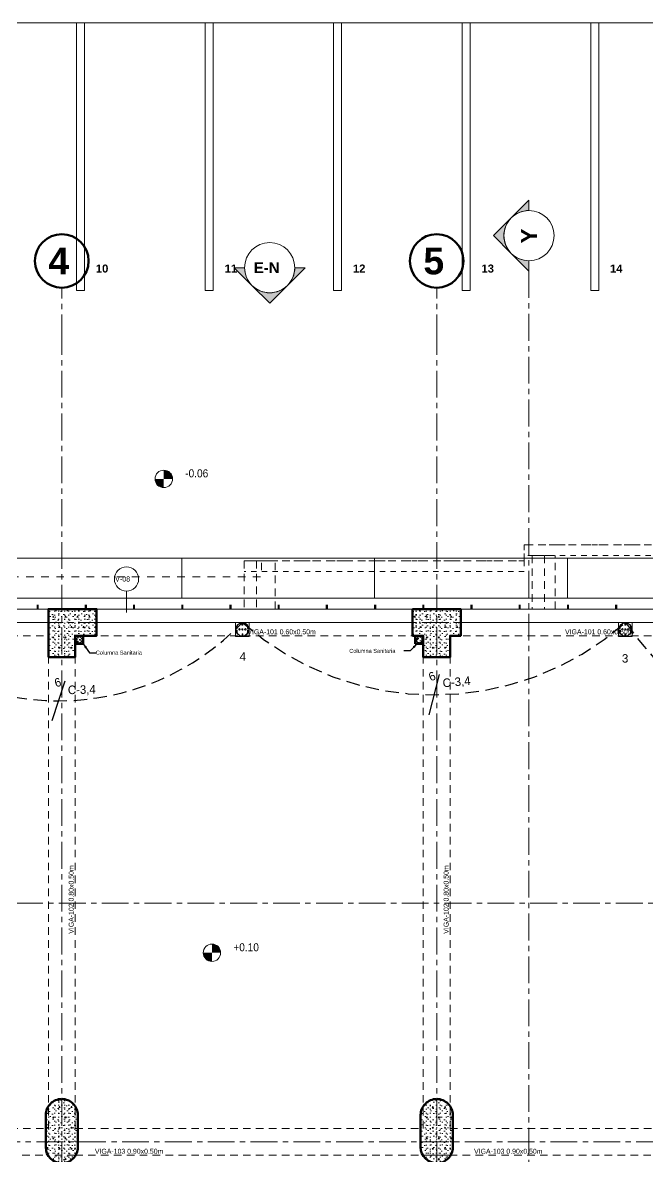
# Model space of a CAD drawing. Header units: inches. Extents: x -19 to 5698, y -728 to 92.
# Drawn here: x 29.59 to 41.25, y 29.68 to 50.85 of the extents above; entities that cross this region are included whole.
import ezdxf

# ---------------------------------------------------------------- set-up
doc = ezdxf.new("R2010")
doc.units = ezdxf.units.IN
doc.header["$MEASUREMENT"] = 0
doc.set_wipeout_variables(frame=1)
doc.header["$PDMODE"] = 1
for name, pattern in [('CONTINUA', [0]), ('HIDDEN', [0.375, 0.25, -0.125]), ('Hidden Line', [0.195611, 0.141111, -0.0545]), ('Línea Oculta', [0.195611, 0.141111, -0.0545]), ('Punto & Raya', [0.65, 0.5, -0.075, 0, -0.075]), ('Rayas', [0.282222, 0.141111, -0.141111]), ('super', [0.125, 0.075, -0.05]), ('Wipeout_Contour', [1, 0, -1])]:
    doc.linetypes.add(name, pattern=pattern)
doc.layers.get('0').update_dxf_attribs({"color": 61})
for name, color, linetype, lineweight in [('00 conduct tomacorr', 120, 'HIDDEN', 30), ('00 IE CKTO ILUMINACION', 3, 'Continuous', 50), ('00 IE LUZ EMERGENCIA', 253, 'Continuous', 0), ('10 REM ACABADOS', 170, 'Continuous', 13)]:
    doc.layers.add(name, color=color, linetype=linetype, lineweight=lineweight)
for name, color, linetype in [('02 _ ARQ _ ALB _ Ejes Generales', 251, 'Continuous'), ('02 _ ARQ _ ZON _ Espacio.3D', 7, 'Continuous'), ('08 _ STR _ EXT _ 06 Columnas', 7, 'Continuous'), ('08 _ STR _ EXT _ 06 Elementos de Fachada', 7, 'Continuous'), ('08 _ STR _ EXT _ 07 Losa Aligerada', 7, 'Continuous'), ('08 _ STR _ EXT _ 08 Placas Inclinadas', 7, 'Continuous'), ('08 _ STR _ EXT _ 09 Vigas', 251, 'Continuous'), ('08 _ STR _ EXT _ Estacionamiento-Pavimento', 7, 'Continuous'), ('Estructura - 03 LOSA', 7, 'Continuous'), ('Estructura - 04 MURO', 7, 'Continuous'), ('Estructura - Carga', 7, 'Continuous'), ('IE-ALUM', 4, 'Continuous'), ('Interior - Equipamiento', 7, 'Continuous'), ('Marcador - Alzados', 7, 'Continuous'), ('Marcador - Secciones', 7, 'Continuous'), ('MEP - HVAC', 7, 'Continuous'), ('Notas - Etiquetas', 7, 'Continuous')]:
    doc.layers.add(name, color=color, linetype=linetype)
doc.styles.add('Annotative', font='arial.ttf')
doc.styles.add('Estilo_Generado_1', font='swisseb.ttf')
doc.styles.add('Estilo_Generado_4', font='swisse.ttf')
doc.styles.add('Estilo_Generado_8', font='arialbd.ttf')
doc.dimstyles.new('Estilo_Generado__8', dxfattribs={"dimtxt": 0.18, "dimasz": 0.0912, "dimexe": 0.18, "dimexo": 0.0625, "dimgap": 0, "dimtad": 0, "dimtih": 1, "dimtoh": 1, "dimdec": 4, "dimzin": 0, "dimdsep": 46, "dimcen": 0.09, "dimadec": 0, "dimazin": 0, "dimtfac": 1, "dimtdec": 4, "dimtmove": 0, "dimatfit": 3, "dimldrblk": 'ARROWHEAD_5', "dimfxl": 1, "dimtolj": 1, "dimtzin": 0, "dimarcsym": 0})
pattern_1 = [(0, (0, 0), (0, 0.3897114), [0.024375, -0.200625]), (0, (0.1125, 0.19486), (0, 0.3897114), [0.024375, -0.200625]), (60, (0, 0), (-0.3375, 0.1948557), [0.024375, -0.200625]), (60, (0.225, 0), (-0.3375, 0.1948557), [0.024375, -0.200625]), (120, (0.02437, 0), (0.3375, 0.1948557), [0.024375, -0.200625]), (120, (0.24938, 0), (0.3375, 0.1948557), [0.024375, -0.200625]), (0, (0, 0.0375), (0, 0.075), [0, -0.075, 0, -0.1125]), (45, (0.0375, 0.0375), (-0.05303301, 0.05303301), [0, -0.05625, 0, -0.09375])]
pattern_2 = [(0, (0, 0), (0, 0.3117692), [0.03, -0.15]), (0, (0.09, 0.1559), (0, 0.3117692), [0.03, -0.15]), (60, (0, 0), (-0.27, 0.1558846), [0.03, -0.15]), (60, (0.18, 0), (-0.27, 0.1558846), [0.03, -0.15]), (120, (0.03, 0), (0.27, 0.1558846), [0.03, -0.15]), (120, (0.21, 0), (0.27, 0.1558846), [0.03, -0.15]), (0, (0, 0.03), (0, 0.06), [0, -0.06, 0, -0.09]), (45, (0.03, 0.03), (-0.04242641, 0.04242641), [0, -0.045, 0, -0.075])]

# ---------------------------------------------------------------- blocks, each defined once
blk = doc.blocks.new('ARROWHEAD_5')
at = {"linetype": 'Continuous', "lineweight": 0}
blk.add_hatch(color=0, dxfattribs=at).paths.add_polyline_path([(-1, 0.2679), (0, 0), (-1, -0.2679)])
at = {"color": 0, "linetype": 'Continuous', "lineweight": 0}
blk.add_line((0, 0), (-1, 0), dxfattribs=at)
blk = doc.blocks.new('tomacorriente schuko 2+T')
at = {"color": 3}
for p, q in [((-0.1377, -0.0281, -162.36), (-0.1377, -0.1227, -162.36)), ((-0.1377, -0.0281, -162.36), (-0.0441, -0.0281, -162.36)), ((-0.1367, -0.0296, -162.36), (-0.1367, -0.1211, -162.36)), ((-0.1367, -0.0296, -162.36), (-0.1367, -0.1211, -162.36)), ((-0.1367, -0.0296, -162.36), (-0.0452, -0.0296, -162.36)), ((-0.1367, -0.0296, -162.36), (-0.0909, -0.0296, -162.36)), ((-0.1342, -0.0701, -162.36), (-0.1261, -0.0701, -162.36)), ((-0.1261, -0.0496, -162.36), (-0.1261, -0.0701, -162.36)), ((-0.0935, -0.0318, -162.36), (-0.0935, -0.0465, -162.36)), ((-0.0935, -0.0465, -162.36), (-0.0883, -0.0465, -162.36)), ((-0.0909, -0.0296, -162.36), (-0.0452, -0.0296, -162.36)), ((-0.0883, -0.0318, -162.36), (-0.0883, -0.0465, -162.36)), ((-0.0557, -0.0496, -162.36), (-0.0557, -0.0701, -162.36)), ((-0.0557, -0.0701, -162.36), (-0.0476, -0.0701, -162.36)), ((-0.0452, -0.0296, -162.36), (-0.0452, -0.1211, -162.36)), ((-0.0452, -0.0296, -162.36), (-0.0452, -0.1211, -162.36)), ((-0.0441, -0.0281, -162.36), (-0.0441, -0.1227, -162.36)), ((-0.1377, -0.1227, -162.36), (-0.0441, -0.1227, -162.36)), ((-0.1367, -0.1211, -162.36), (-0.0452, -0.1211, -162.36)), ((-0.1367, -0.1211, -162.36), (-0.0909, -0.1211, -162.36)), ((-0.1342, -0.0806, -162.36), (-0.1261, -0.0806, -162.36)), ((-0.1261, -0.0806, -162.36), (-0.1261, -0.1011, -162.36)), ((-0.0935, -0.1043, -162.36), (-0.0883, -0.1043, -162.36)), ((-0.0935, -0.1043, -162.36), (-0.0935, -0.1189, -162.36)), ((-0.0909, -0.1211, -162.36), (-0.0452, -0.1211, -162.36)), ((-0.0883, -0.1043, -162.36), (-0.0883, -0.1189, -162.36)), ((-0.0557, -0.0806, -162.36), (-0.0476, -0.0806, -162.36)), ((-0.0557, -0.0806, -162.36), (-0.0557, -0.1011, -162.36))]:
    blk.add_line(p, q, dxfattribs=at)
for centre, radius in [((-0.0909, -0.0754, -162.36), 0.0457), ((-0.0909, -0.0754, -162.36), 0.0436), ((-0.1109, -0.0754, -162.36), 0.00505), ((-0.091, -0.0755, -162.36), 0.00406), ((-0.0709, -0.0754, -162.36), 0.00505)]:
    blk.add_circle(centre, radius, dxfattribs=at)

msp = doc.modelspace()

# ---------------------------------------------------------------- hatches: boundary and pattern name
at = {"linetype": 'Continuous', "lineweight": 13}
for points in [[(32.225, 42.3308), (32.3875, 42.3308), (32.3751, 42.393), (32.3399, 42.4457), (32.2872, 42.4809), (32.225, 42.4933)], [(32.225, 42.3308), (32.0625, 42.3308), (32.0748, 42.2686), (32.1101, 42.2159), (32.1628, 42.1807), (32.225, 42.1683)], [(33.1236, 33.4804), (32.9611, 33.4804), (32.9735, 33.4182), (33.0087, 33.3655), (33.0614, 33.3303), (33.1236, 33.3179)], [(33.1236, 33.4804), (33.2861, 33.4804), (33.2737, 33.5426), (33.2385, 33.5953), (33.1858, 33.6306), (33.1236, 33.6429)]]:
    msp.add_hatch(color=7, dxfattribs=at).paths.add_polyline_path(points)
at = {"layer": '08 _ STR _ EXT _ 06 Columnas', "linetype": 'Continuous', "lineweight": 9}
h = msp.add_hatch(dxfattribs=at)
h.set_pattern_fill('HORMIGÓN_EN_MASA_0002', style=0, pattern_type=2)
h.set_pattern_definition(pattern_1)
h.paths.add_polyline_path([(30.02, 30.45), (30.02, 29.85, 0.4142135), (30.32, 29.55, 0.4142136), (30.62, 29.85), (30.62, 30.45, 0.4142136), (30.32, 30.75, 0.4142136)])
h = msp.add_hatch(dxfattribs=at)
h.set_pattern_fill('HORMIGÓN_EN_MASA_0002', style=0, pattern_type=2)
h.set_pattern_definition(pattern_1)
h.paths.add_polyline_path([(37.02, 30.45), (37.02, 29.85, 0.4142135), (37.32, 29.55, 0.4142136), (37.62, 29.85), (37.62, 30.45, 0.4142136), (37.32, 30.75, 0.4142136)])
at = {"layer": 'Estructura - 03 LOSA', "linetype": 'Continuous', "lineweight": 13}
h = msp.add_hatch(dxfattribs=at)
h.set_pattern_fill('CEMENTO_PULIDO_Y_BRUÑADO_FA', color=251, style=0, pattern_type=2)
h.set_pattern_definition([(360, (3.7574, 18.3027), (0, 2.53199), []), (90, (3.7574, 18.3027), (-3.6, 0), [])])
h.paths.add_polyline_path([(2.17, 26.0501), (8.8212, 26.0501), (8.8218, 29.4531), (8.822, 30.7001), (8.2502, 30.7001), (8.25, 33.82), (9.07, 33.82), (9.07, 39.9), (23.57, 39.9), (51.57, 39.9), (51.57, 23.3822), (52.92, 23.3822), (52.92, 40.85), (9.07, 40.85), (2.17, 40.85)])
at = {"layer": 'Estructura - Carga', "linetype": 'Continuous', "lineweight": 13}
h = msp.add_hatch(dxfattribs=at)
h.set_pattern_fill('HORMIGÓN_ARMADO_0002', color=251, style=0, pattern_type=2)
h.set_pattern_definition(pattern_2)
h.paths.add_polyline_path([(30.57, 39.25), (30.72, 39.25), (30.72, 39.4), (30.57, 39.4)])
h = msp.add_hatch(dxfattribs=at)
h.set_pattern_fill('HORMIGÓN_ARMADO_0002', color=251, style=0, pattern_type=2)
h.set_pattern_definition(pattern_2)
h.paths.add_polyline_path([(36.92, 39.25), (37.07, 39.25), (37.07, 39.4), (36.92, 39.4)])
at = {"layer": 'Marcador - Alzados', "linetype": 'Continuous', "lineweight": 13}
for points in [[(33.5396, 46.2735), (33.8709, 45.9423, -0.1989124), (33.7337, 46.2735)], [(34.8646, 46.2735), (34.6706, 46.2735, -0.1989124), (34.5334, 45.9423)], [(33.8709, 45.9423), (34.2021, 45.611), (34.5334, 45.9423, -0.4142136)]]:
    msp.add_hatch(color=7, dxfattribs=at).paths.add_polyline_path(points)
at = {"layer": 'Marcador - Secciones', "linetype": 'Continuous', "lineweight": 13}
for points in [[(39.0425, 47.5361), (38.7112, 47.2048, -0.1989124), (39.0425, 47.342)], [(38.7112, 47.2048), (38.38, 46.8736), (38.7112, 46.5423, -0.4142136)], [(39.0425, 46.2111), (39.0425, 46.4051, -0.1989124), (38.7112, 46.5423)]]:
    msp.add_hatch(color=7, dxfattribs=at).paths.add_polyline_path(points)

# ---------------------------------------------------------------- linework, layer by layer
at = {"color": 7, "linetype": 'Continuous', "lineweight": 13}
for centre in [(32.225, 42.3308), (33.1236, 33.4804)]:
    msp.add_circle(centre, 0.1625, dxfattribs=at)
at = {"layer": '02 _ ARQ _ ALB _ Ejes Generales', "color": 251, "linetype": 'Punto & Raya', "lineweight": 13, "true_color": 0x636466}
for p, q in [((30.32, 44.9), (30.32, 45.9)), ((37.32, 44.9), (37.32, 45.9)), ((30.32, 44.9), (30.32, 44.9)), ((5.8454, 29.95), (54.57, 29.95))]:
    msp.add_line(p, q, dxfattribs=at)
at = {"layer": '02 _ ARQ _ ALB _ Ejes Generales', "color": 7, "linetype": 'Continuous', "lineweight": 60}
for centre in [(30.32, 46.4), (37.32, 46.4)]:
    msp.add_circle(centre, 0.5, dxfattribs=at)
at = {"layer": '02 _ ARQ _ ALB _ Ejes Generales', "color": 7, "linetype": 'Punto & Raya', "lineweight": 13}
for p in [(30.32, 44.9), (37.32, 44.9), (37.32, 44.9)]:
    msp.add_point(p, dxfattribs=at)
at = {"layer": '02 _ ARQ _ ZON _ Espacio.3D', "color": 254, "linetype": 'Continuous', "lineweight": 0, "flags": 128}
msp.add_lwpolyline([(43.67, 39.65), (37.77, 39.65), (37.77, 39.4), (37.57, 39.4), (37.57, 39), (37.07, 39), (37.07, 39.4), (36.87, 39.4), (36.87, 39.65), (30.97, 39.65), (30.97, 39.4), (30.57, 39.4), (30.57, 39), (30.07, 39), (30.07, 39.65), (23.57, 39.65), (23.57, 39), (23.4437, 39), (23.4437, 30.8001), (23.57, 30.8001), (23.57, 30.2), (23.97, 30.2), (23.97, 29.7), (9.07, 29.7)], dxfattribs=at)
at = {"layer": '08 _ STR _ EXT _ 06 Columnas', "color": 7, "linetype": 'Continuous', "lineweight": 60, "flags": 128}
for points in [[(30.02, 30.45), (30.02, 29.85, 0.4142135), (30.32, 29.55, 0.4142136), (30.62, 29.85), (30.62, 30.45, 0.4142136), (30.32, 30.75, 0.4142136)], [(37.02, 30.45), (37.02, 29.85, 0.4142135), (37.32, 29.55, 0.4142136), (37.62, 29.85), (37.62, 30.45, 0.4142136), (37.32, 30.75, 0.4142136)]]:
    msp.add_lwpolyline(points, format="xyb", close=True, dxfattribs=at)
at = {"layer": '08 _ STR _ EXT _ 07 Losa Aligerada', "color": 7, "linetype": 'Rayas', "lineweight": 18, "flags": 128}
msp.add_lwpolyline([(8.17, 27.9392), (7.67, 27.9392), (7.67, 5.8), (25.2353, 5.8), (25.2353, 7.2), (30.4315, 7.2), (30.4315, 6.0005), (37.07, 6.0005), (37.07, 3.3753), (44.57, 3.3753), (44.57, 6.05), (52.32, 6.05), (52.32, 14.9999), (51.57, 14.9999), (51.57, 15.1499), (51.57, 15.7999), (51.57, 18.1001), (51.57, 18.1001), (51.57, 20.35), (46.67, 20.35), (46.67, 22.35), (46.67, 22.6), (46.67, 24.5), (46.67, 24.75), (46.67, 26.75), (51.57, 26.75), (51.57, 29.7), (51.57, 29.7), (51.57, 35.2005), (52.37, 35.2005), (52.52, 35.2005), (52.52, 41.1), (38.9553, 41.1), (38.9553, 40.8001), (34.0478, 40.8001), (34.0478, 40.5001), (23.37, 40.5001), (23.37, 43.8736), (16.2699, 43.8736), (16.2699, 39.9), (11.1201, 39.9), (11.1201, 40.95), (8.02, 40.95), (8.02, 37.7), (9.07, 37.7), (9.07, 33.9), (8.17, 33.9)], close=True, dxfattribs=at)
at = {"layer": '08 _ STR _ EXT _ 07 Losa Aligerada', "color": 7, "linetype": 'Continuous', "lineweight": 18, "flags": 128}
msp.add_lwpolyline([(51.57, 39.9), (9.07, 39.9), (9.07, 33.82), (8.25, 33.82), (8.25, 30.7), (9.07, 30.7), (9.07, 17.4)], dxfattribs=at)
at = {"layer": '08 _ STR _ EXT _ 08 Placas Inclinadas', "color": 251, "linetype": 'Línea Oculta', "lineweight": 13, "flags": 128}
for points in [[(39.0996, 40.9), (39.3306, 40.9)], [(39.3306, 40.9), (39.5326, 40.9)], [(33.7274, 40.8001), (33.9583, 40.8001)], [(33.9583, 40.8001), (34.3047, 40.8001)]]:
    msp.add_lwpolyline(points, dxfattribs=at)
at = {"layer": '08 _ STR _ EXT _ 09 Vigas', "color": 251, "linetype": 'super', "lineweight": 13, "true_color": 0x636466}
for p, q in [((52.52, 41.1), (38.9553, 41.1)), ((38.9553, 41.1), (38.9553, 40.9)), ((52.32, 40.9), (38.9553, 40.9)), ((38.9553, 40.8001), (33.7274, 40.8001)), ((33.7274, 40.8001), (33.7274, 40.6001)), ((38.9553, 40.8001), (38.9553, 40.6001)), ((38.9553, 40.6001), (33.7274, 40.6001))]:
    msp.add_line(p, q, dxfattribs=at)
at = {"layer": '08 _ STR _ EXT _ 09 Vigas', "color": 251, "linetype": 'Hidden Line', "lineweight": 13, "true_color": 0x636466}
for p, q in [((23.57, 39.4), (30.07, 39.4)), ((30.07, 30.2), (30.07, 39.4)), ((30.57, 39.4), (37.07, 39.4)), ((30.57, 30.2), (30.57, 39.4)), ((37.07, 30.2), (37.07, 39.4)), ((37.57, 39.4), (44.07, 39.4)), ((37.57, 30.2), (37.57, 39.4)), ((23.57, 30.2), (30.07, 30.2)), ((30.57, 30.2), (37.07, 30.2)), ((37.57, 30.2), (44.07, 30.2)), ((9.57, 29.7), (30.07, 29.7)), ((30.57, 29.7), (30.07, 29.7)), ((30.57, 29.7), (44.07, 29.7)), ((37.57, 29.7), (37.07, 29.7))]:
    msp.add_line(p, q, dxfattribs=at)
at = {"layer": '08 _ STR _ EXT _ Estacionamiento-Pavimento', "color": 7, "linetype": 'Continuous', "lineweight": 18, "flags": 128}
msp.add_lwpolyline([(9.07, 40.85), (52.92, 40.85), (52.92, 1.5), (69.77, 1.5), (69.77, 46.7845), (56.22, 46.9373), (56.22, 50.85), (9.07, 50.85)], close=True, dxfattribs=at)
at = {"layer": 'Estructura - 03 LOSA', "color": 7, "linetype": 'Continuous', "lineweight": 18, "flags": 128}
msp.add_lwpolyline([(2.17, 26.0501), (8.8212, 26.0501), (8.8218, 29.4531), (8.822, 30.7001), (8.2502, 30.7001), (8.25, 33.82), (9.07, 33.82), (9.07, 39.9), (23.57, 39.9), (51.57, 39.9), (51.57, 23.3822), (52.92, 23.3822), (52.92, 40.85), (9.07, 40.85), (2.17, 40.85)], close=True, dxfattribs=at)
at = {"layer": 'Estructura - Carga', "color": 7, "linetype": 'Continuous', "lineweight": 80, "flags": 128}
for points in [[(30.57, 39.25), (30.72, 39.25), (30.72, 39.4), (30.57, 39.4)], [(36.92, 39.25), (37.07, 39.25), (37.07, 39.4), (36.92, 39.4)]]:
    msp.add_lwpolyline(points, close=True, dxfattribs=at)
at = {"layer": 'IE-ALUM'}
for p, q in [((30.3769, 38.5557), (30.1325, 37.8142)), ((37.3632, 38.6782), (37.1712, 37.9215))]:
    msp.add_line(p, q, dxfattribs=at)
at = {"layer": 'Interior - Equipamiento', "color": 175, "linetype": 'Continuous', "lineweight": 13, "flags": 128}
for points in [[(30.595, 45.85), (30.745, 45.85), (30.745, 50.85), (30.595, 50.85)], [(32.995, 45.85), (33.145, 45.85), (33.145, 50.85), (32.995, 50.85)], [(35.395, 45.85), (35.545, 45.85), (35.545, 50.85), (35.395, 50.85)], [(37.795, 45.85), (37.945, 45.85), (37.945, 50.85), (37.795, 50.85)], [(40.195, 45.85), (40.345, 45.85), (40.345, 50.85), (40.195, 50.85)]]:
    msp.add_lwpolyline(points, close=True, dxfattribs=at)
at = {"layer": 'Marcador - Alzados', "color": 7, "linetype": 'Continuous', "lineweight": 13, "flags": 128}
for points in [[(33.5396, 46.2735), (33.7337, 46.2735, 0.1989124), (33.8709, 45.9423)], [(34.8646, 46.2735), (34.6706, 46.2735, -0.1989124), (34.5334, 45.9423)], [(33.8709, 45.9423, 0.4142136), (34.5334, 45.9423), (34.2021, 45.611)]]:
    msp.add_lwpolyline(points, format="xyb", close=True, dxfattribs=at)
at = {"layer": 'Marcador - Alzados', "color": 7, "linetype": 'Continuous', "lineweight": 13}
msp.add_circle((34.2021, 46.2735), 0.4685, dxfattribs=at)
at = {"layer": 'Marcador - Secciones', "color": 251, "linetype": 'Punto & Raya', "lineweight": 13, "true_color": 0x636466}
msp.add_line((4.6666, 34.4067), (55.9402, 34.4067), dxfattribs=at)
at = {"layer": 'Marcador - Secciones', "color": 7, "linetype": 'Continuous', "lineweight": 13, "flags": 128}
for points in [[(39.0425, 47.5361), (39.0425, 47.342, 0.1989124), (38.7112, 47.2048)], [(38.7112, 47.2048, 0.4142136), (38.7112, 46.5423), (38.38, 46.8736)], [(39.0425, 46.2111), (39.0425, 46.4051, -0.1989124), (38.7112, 46.5423)]]:
    msp.add_lwpolyline(points, format="xyb", close=True, dxfattribs=at)
at = {"layer": 'Marcador - Secciones', "color": 7, "linetype": 'Continuous', "lineweight": 13}
msp.add_circle((39.0425, 46.8736), 0.4685, dxfattribs=at)
at = {"layer": 'MEP - HVAC', "color": 7, "linetype": 'Continuous', "lineweight": 13, "flags": 128}
for points in [[(30.645, 39.271, 1), (30.645, 39.379, 1)], [(36.995, 39.379, 1), (36.995, 39.271, 1)]]:
    msp.add_lwpolyline(points, format="xyb", close=True, dxfattribs=at)
at = {"layer": 'Notas - Etiquetas', "color": 144, "linetype": 'Continuous', "lineweight": 13, "flags": 128}
msp.add_lwpolyline([(31.7547, 40.4611, 1), (31.3024, 40.4611, 1)], format="xyb", close=True, dxfattribs=at)

# ---------------------------------------------------------------- texts
at = {"color": 7, "lineweight": 13, "char_height": 0.15, "attachment_point": 7, "style": 'Estilo_Generado_4'}
for s, insert in [('\\A1;{\\W0.900000x;\\pql;\\fSwis721 Ex BT|b0|i0|c0|p34;-0.06}', (32.625, 42.3569)), ('\\A1;{\\W0.900000x;\\pql;\\fSwis721 Ex BT|b0|i0|c0|p34;+0.10}', (33.5236, 33.5065))]:
    msp.add_mtext(s, dxfattribs=dict(at, insert=insert))
at = {"layer": '00 IE CKTO ILUMINACION', "color": 30, "linetype": 'CONTINUA', "lineweight": 15, "true_color": 0xf26722}
for rotation, p in [(16.68026, (30.211, 38.4371, 10395.4412)), (20.68426, (37.206, 38.5483, 10395.4412))]:
    msp.add_text('6', height=0.1596, rotation=rotation, dxfattribs=at).set_placement(p)
at = {"layer": '00 IE CKTO ILUMINACION', "color": 4, "linetype": 'CONTINUA', "lineweight": 15}
for rotation, p in [(5.34539, (37.4383, 38.4365, 0)), (1.3414, (30.4349, 38.3094, 0))]:
    msp.add_text('C-3,4', height=0.15962, rotation=rotation, dxfattribs=at).set_placement(p)
at = {"layer": '00 IE LUZ EMERGENCIA', "style": 'Annotative'}
for tag, p in [('4', (33.6387, 38.9347)), ('3', (40.7765, 38.9))]:
    msp.add_attdef(tag, p, '', height=0.1562, dxfattribs=at)
at = {"layer": '02 _ ARQ _ ALB _ Ejes Generales', "color": 7, "lineweight": 30, "char_height": 0.5, "attachment_point": 1, "style": 'Estilo_Generado_1'}
for s, insert in [('\\A1;{\\pql;\\pt0;\\fSwis721 Ex BT|b1|i0|c0|p34;4}', (30.0708, 46.65)), ('\\A1;{\\pql;\\pt0;\\fSwis721 Ex BT|b1|i0|c0|p34;5}', (37.0708, 46.65))]:
    msp.add_mtext(s, dxfattribs=dict(at, insert=insert))
at = {"layer": 'Interior - Equipamiento', "color": 175, "lineweight": 13, "char_height": 0.15, "attachment_point": 4, "style": 'Estilo_Generado_8'}
for s, insert in [('\\A1;{\\pql;\\fArial|b1|i0|c0|p34;10}', (30.9561, 46.2573)), ('\\A1;{\\pql;\\fArial|b1|i0|c0|p34;11}', (33.3616, 46.2586)), ('\\A1;{\\pql;\\fArial|b1|i0|c0|p34;12}', (35.7561, 46.2586)), ('\\A1;{\\pql;\\fArial|b1|i0|c0|p34;13}', (38.1561, 46.2573)), ('\\A1;{\\pql;\\fArial|b1|i0|c0|p34;14}', (40.5561, 46.2586))]:
    msp.add_mtext(s, dxfattribs=dict(at, insert=insert))
at = {"layer": 'Marcador - Alzados', "color": 5, "lineweight": 35, "insert": (33.905, 46.1735), "char_height": 0.2, "attachment_point": 7, "style": 'Estilo_Generado_1'}
msp.add_mtext('\\A1;{\\pql;\\pt0;\\fSwis721 Ex BT|b1|i0|c0|p34;E-N}', dxfattribs=at)
at = {"layer": 'Marcador - Secciones', "color": 5, "lineweight": 25, "insert": (39.1925, 46.7268), "char_height": 0.3, "attachment_point": 7, "rotation": 90, "style": 'Estilo_Generado_1'}
msp.add_mtext('\\A1;{\\pql;\\pt0;\\fSwis721 Ex BT|b1|i0|c0|p34;Y}', dxfattribs=at)
at = {"layer": 'Notas - Etiquetas', "color": 5, "lineweight": 35, "insert": (31.316, 40.5086), "char_height": 0.095, "attachment_point": 1, "style": 'Estilo_Generado_4'}
msp.add_mtext('\\A1;{\\pqj;\\pt0,46;\\fSwis721 Ex BT|b0|i0|c0|p34;V-08\\fSwis721 Ex BT|b0|i0|c0|p34;\\A1{\\H.66x;\\S^  ;}\\fSwis721 Ex BT|b0|i0|c0|p34;\\fSwis721 Ex BT|b0|i0|c0|p34;\\A1{\\H.66x;\\S^  ;}\\fSwis721 Ex BT|b0|i0|c0|p34; \\fSwis721 Ex BT|b0|i0|c0|p34;\\fSwis721 Ex BT|b0|i0|c0|p34;\\fSwis721 Ex BT|b0|i0|c0|p34;\\fSwis721 Ex BT|b0|i0|c0|p34;\\fSwis721 Ex BT|b0|i0|c0|p34;\\fSwis721 Ex BT|b0|i0|c0|p34;\\fSwis721 Ex BT|b0|i0|c0|p34;\\fSwis721 Ex BT|b0|i0|c0|p34;\\fSwis721 Ex BT|b0|i0|c0|p34;\\fSwis721 Ex BT|b0|i0|c0|p34;\\fSwis721 Ex BT|b0|i0|c0|p34;\\fSwis721 Ex BT|b0|i0|c0|p34;\\fSwis721 Ex BT|b0|i0|c0|p34;\\fSwis721 Ex BT|b0|i0|c0|p34;\\fSwis721 Ex BT|b0|i0|c0|p34;\\fSwis721 Ex BT|b0|i0|c0|p34;\\fSwis721 Ex BT|b0|i0|c0|p34;\\fSwis721 Ex BT|b0|i0|c0|p34;\\fSwis721 Ex BT|b0|i0|c0|p34;\\fSwis721 Ex BT|b0|i0|c0|p34;\\fSwis721 Ex BT|b0|i0|c0|p34;\\fSwis721 Ex BT|b0|i0|c0|p34;\\fSwis721 Ex BT|b0|i0|c0|p34;\\fSwis721 Ex BT|b0|i0|c0|p34;\\fSwis721 Ex BT|b0|i0|c0|p34;\\fSwis721 Ex BT|b0|i0|c0|p34;\\fSwis721 Ex BT|b0|i0|c0|p34;\\fSwis721 Ex BT|b0|i0|c0|p34;\\fSwis721 Ex BT|b0|i0|c0|p34;\\fSwis721 Ex BT|b0|i0|c0|p34;\\fSwis721 Ex BT|b0|i0|c0|p34;\\fSwis721 Ex BT|b0|i0|c0|p34;\\fSwis721 Ex BT|b0|i0|c0|p34;\\fSwis721 Ex BT|b0|i0|c0|p34;\\fSwis721 Ex BT|b0|i0|c0|p34;\\fSwis721 Ex BT|b0|i0|c0|p34;\\fSwis721 Ex BT|b0|i0|c0|p34;\\fSwis721 Ex BT|b0|i0|c0|p34;\\fSwis721 Ex BT|b0|i0|c0|p34;\\fSwis721 Ex BT|b0|i0|c0|p34;\\fSwis721 Ex BT|b0|i0|c0|p34;\\fSwis721 Ex BT|b0|i0|c0|p34;\\fSwis721 Ex BT|b0|i0|c0|p34;}', dxfattribs=at)
at = {"layer": 'Notas - Etiquetas', "color": 171, "linetype": 'Continuous', "lineweight": 13, "char_height": 0.0925, "attachment_point": 7, "style": 'Estilo_Generado_4'}
for s, insert in [('\\A1;{\\pql;\\fSwis721 Ex BT|b0|i0|c0|p34;VIGA-101\\fSwis721 Ex BT|b0|i0|c0|p34; \\fSwis721 Ex BT|b0|i0|c0|p34;0.60\\fSwis721 Ex BT|b0|i0|c0|p34;x\\fSwis721 Ex BT|b0|i0|c0|p34;0.50\\fSwis721 Ex BT|b0|i0|c0|p34;m}', (33.7847, 39.4267)), ('\\A1;{\\pql;\\fSwis721 Ex BT|b0|i0|c0|p34;VIGA-101\\fSwis721 Ex BT|b0|i0|c0|p34; \\fSwis721 Ex BT|b0|i0|c0|p34;0.60\\fSwis721 Ex BT|b0|i0|c0|p34;x\\fSwis721 Ex BT|b0|i0|c0|p34;0.50\\fSwis721 Ex BT|b0|i0|c0|p34;m}', (39.7159, 39.4267)), ('\\A1;{\\pql;\\fSwis721 Ex BT|b0|i0|c0|p34;VIGA-103\\fSwis721 Ex BT|b0|i0|c0|p34; \\fSwis721 Ex BT|b0|i0|c0|p34;0.90\\fSwis721 Ex BT|b0|i0|c0|p34;x\\fSwis721 Ex BT|b0|i0|c0|p34;0.50\\fSwis721 Ex BT|b0|i0|c0|p34;m}', (30.9383, 29.7265)), ('\\A1;{\\pql;\\fSwis721 Ex BT|b0|i0|c0|p34;VIGA-103\\fSwis721 Ex BT|b0|i0|c0|p34; \\fSwis721 Ex BT|b0|i0|c0|p34;0.90\\fSwis721 Ex BT|b0|i0|c0|p34;x\\fSwis721 Ex BT|b0|i0|c0|p34;0.50\\fSwis721 Ex BT|b0|i0|c0|p34;m}', (38.0172, 29.7265))]:
    msp.add_mtext(s, dxfattribs=dict(at, insert=insert))
at = {"layer": 'Notas - Etiquetas', "color": 5, "linetype": 'Continuous', "lineweight": 35, "char_height": 0.075, "attachment_point": 4, "style": 'Estilo_Generado_4'}
for insert in [(30.9542, 39.0849), (35.6874, 39.1177)]:
    msp.add_mtext('\\A1;{\\pql;\\fSwis721 Ex BT|b0|i0|c0|p34;Columna Sanitaria}', dxfattribs=dict(at, insert=insert))
at = {"layer": 'Notas - Etiquetas', "color": 171, "linetype": 'Continuous', "lineweight": 13, "char_height": 0.0925, "attachment_point": 7, "rotation": 90, "style": 'Estilo_Generado_4'}
for insert in [(30.5433, 33.8359), (37.5433, 33.8359)]:
    msp.add_mtext('\\A1;{\\pql;\\fSwis721 Ex BT|b0|i0|c0|p34;VIGA-102\\fSwis721 Ex BT|b0|i0|c0|p34; \\fSwis721 Ex BT|b0|i0|c0|p34;0.80\\fSwis721 Ex BT|b0|i0|c0|p34;x\\fSwis721 Ex BT|b0|i0|c0|p34;0.50\\fSwis721 Ex BT|b0|i0|c0|p34;m}', dxfattribs=dict(at, insert=insert))

# ---------------------------------------------------------------- leaders
at = {"layer": 'Notas - Etiquetas', "color": 144, "linetype": 'Continuous', "lineweight": 13, "annotation_type": 0, "has_hookline": 1, "text_width": 1.0171}
for points, hookline_direction in [([(30.72, 39.25), (30.8405, 39.0849), (30.9542, 39.0849)], 0), ([(36.9538, 39.25), (36.8219, 39.1177), (36.7044, 39.1177)], 1)]:
    msp.add_leader(points, dimstyle='Estilo_Generado__8', dxfattribs=dict(at, hookline_direction=hookline_direction))

# ---------------------------------------------------------------- next in the draw order: wipeouts: each hides what was drawn before it
at = {"color": 254, "linetype": 'Wipeout_Contour', "lineweight": 0, "ltscale": 745.804662}
msp.add_wipeout([(23.57, 40.1), (23.57, 39.65), (30.07, 39.65), (30.07, 39.9), (30.97, 39.9), (30.97, 39.65), (36.87, 39.65), (36.87, 39.9), (37.77, 39.9), (37.77, 39.65), (43.67, 39.65), (43.67, 39.9), (43.7811, 39.9), (43.87, 40.1)], dxfattribs=at).dxf.layer = '08 _ STR _ EXT _ 06 Elementos de Fachada'

# ---------------------------------------------------------------- next in the draw order: linework, layer by layer
at = {"layer": '08 _ STR _ EXT _ 06 Elementos de Fachada', "color": 7, "linetype": 'Continuous', "lineweight": 13, "flags": 128}
for points in [[(43.87, 40.1), (23.57, 40.1)], [(23.57, 39.65), (30.07, 39.65)], [(30.97, 39.65), (36.87, 39.65)], [(37.77, 39.65), (43.67, 39.65)]]:
    msp.add_lwpolyline(points, dxfattribs=at)
at = {"layer": 'Notas - Etiquetas', "color": 144, "linetype": 'Continuous', "lineweight": 13}
msp.add_line((31.5285, 40.135), (31.5285, 40.235), dxfattribs=at)

# ---------------------------------------------------------------- next in the draw order: wipeouts: each hides what was drawn before it
at = {"color": 254, "linetype": 'Wipeout_Contour', "lineweight": 0, "ltscale": 628.945722}
msp.add_wipeout([(23.57, 39.65), (30.07, 39.65), (30.07, 39.9), (30.97, 39.9), (30.97, 39.65), (36.87, 39.65), (36.87, 39.9), (37.77, 39.9), (37.77, 39.65), (43.67, 39.65), (43.67, 39.9), (23.57, 39.9)], dxfattribs=at).dxf.layer = 'Estructura - 04 MURO'

# ---------------------------------------------------------------- next in the draw order: hatches: boundary and pattern name
at = {"linetype": 'Continuous', "lineweight": 13}
for points in [[(29.89, 39.98), (29.85, 39.98), (29.85, 39.9), (29.89, 39.9)], [(30.79, 39.98), (30.75, 39.98), (30.75, 39.9), (30.79, 39.9)], [(31.69, 39.98), (31.65, 39.98), (31.65, 39.9), (31.69, 39.9)], [(32.59, 39.98), (32.55, 39.98), (32.55, 39.9), (32.59, 39.9)], [(33.49, 39.98), (33.45, 39.98), (33.45, 39.9), (33.49, 39.9)], [(34.39, 39.98), (34.35, 39.98), (34.35, 39.9), (34.39, 39.9)], [(35.29, 39.98), (35.25, 39.98), (35.25, 39.9), (35.29, 39.9)], [(36.19, 39.98), (36.15, 39.98), (36.15, 39.9), (36.19, 39.9)], [(37.09, 39.98), (37.05, 39.98), (37.05, 39.9), (37.09, 39.9)], [(37.99, 39.98), (37.95, 39.98), (37.95, 39.9), (37.99, 39.9)], [(38.89, 39.98), (38.85, 39.98), (38.85, 39.9), (38.89, 39.9)], [(39.79, 39.98), (39.75, 39.98), (39.75, 39.9), (39.79, 39.9)], [(40.69, 39.98), (40.65, 39.98), (40.65, 39.9), (40.69, 39.9)]]:
    msp.add_hatch(color=253, dxfattribs=at).paths.add_polyline_path(points)
at = {"layer": '08 _ STR _ EXT _ 06 Columnas', "linetype": 'Continuous', "lineweight": 9}
h = msp.add_hatch(dxfattribs=at)
h.set_pattern_fill('HORMIGÓN_EN_MASA_0002', style=0, pattern_type=2)
h.set_pattern_definition(pattern_1)
h.paths.add_polyline_path([(30.07, 39), (30.57, 39), (30.57, 39.4), (30.97, 39.4), (30.97, 39.9), (30.07, 39.9)])
h = msp.add_hatch(dxfattribs=at)
h.set_pattern_fill('HORMIGÓN_EN_MASA_0002', style=0, pattern_type=2)
h.set_pattern_definition(pattern_1)
h.paths.add_polyline_path([(36.87, 39.9), (36.87, 39.4), (37.07, 39.4), (37.07, 39), (37.57, 39), (37.57, 39.4), (37.77, 39.4), (37.77, 39.9)])

# ---------------------------------------------------------------- next in the draw order: linework, layer by layer
at = {"layer": '00 conduct tomacorr'}
for centre, radius, start, end in [((30.2556, 42.948), 4.7628, 223.82497, 316.17502), ((37.2672, 43.7003), 5.4027, 228.56278, 311.43723), ((47.184, 44.2231), 7.8183, 215.79771, 248.47695)]:
    msp.add_arc(centre, radius, start, end, dxfattribs=at)
at = {"layer": '02 _ ARQ _ ALB _ Ejes Generales', "color": 251, "linetype": 'Punto & Raya', "lineweight": 13, "true_color": 0x636466}
for p, q in [((30.32, 3.05), (30.32, 44.9)), ((37.32, 3.05), (37.32, 44.9)), ((5.8454, 39.65), (54.57, 39.65))]:
    msp.add_line(p, q, dxfattribs=at)
at = {"layer": '08 _ STR _ EXT _ 06 Columnas', "color": 7, "linetype": 'Continuous', "lineweight": 80, "flags": 128}
for points in [[(30.07, 39), (30.07, 39.9), (30.97, 39.9), (30.97, 39.4), (30.57, 39.4), (30.57, 39)], [(36.87, 39.9), (37.77, 39.9), (37.77, 39.4), (37.57, 39.4), (37.57, 39), (37.07, 39), (37.07, 39.4), (36.87, 39.4)]]:
    msp.add_lwpolyline(points, close=True, dxfattribs=at)
at = {"layer": '08 _ STR _ EXT _ 08 Placas Inclinadas', "color": 251, "linetype": 'Línea Oculta', "lineweight": 13}
for p, q in [((39.3306, 40.9), (39.3306, 39.9)), ((33.9583, 40.8001), (33.9583, 39.9))]:
    msp.add_line(p, q, dxfattribs=at)
at = {"layer": '08 _ STR _ EXT _ 08 Placas Inclinadas', "color": 251, "linetype": 'Línea Oculta', "lineweight": 13, "flags": 128}
for points in [[(39.0996, 40.9), (39.0996, 39.9)], [(39.5326, 39.9), (39.5326, 40.9)], [(33.7274, 40.8001), (33.7274, 39.9)], [(34.3047, 39.9), (34.3047, 40.8001)], [(33.7274, 39.9), (33.9583, 39.9)], [(33.9583, 39.9), (34.3047, 39.9)], [(39.0996, 39.9), (39.3306, 39.9)], [(39.3306, 39.9), (39.5326, 39.9)]]:
    msp.add_lwpolyline(points, dxfattribs=at)
at = {"layer": '08 _ STR _ EXT _ 09 Vigas', "color": 251, "linetype": 'Hidden Line', "lineweight": 13, "true_color": 0x636466}
for p, q in [((9.07, 39.9), (51.57, 39.9)), ((30.57, 39.9), (30.07, 39.9)), ((37.57, 39.9), (37.07, 39.9))]:
    msp.add_line(p, q, dxfattribs=at)
at = {"layer": 'Estructura - 04 MURO', "color": 7, "linetype": 'Continuous', "lineweight": 13, "flags": 128}
for points in [[(43.67, 39.9), (23.57, 39.9)], [(23.57, 39.65), (30.07, 39.65)], [(30.97, 39.65), (36.87, 39.65)], [(37.77, 39.65), (43.67, 39.65)]]:
    msp.add_lwpolyline(points, dxfattribs=at)
at = {"layer": 'Marcador - Secciones', "color": 251, "linetype": 'Punto & Raya', "lineweight": 13, "true_color": 0x636466}
msp.add_line((39.0425, 46.2111), (39.0425, 0.8878), dxfattribs=at)
at = {"layer": 'Notas - Etiquetas', "color": 144, "linetype": 'Continuous', "lineweight": 13}
msp.add_line((31.5285, 39.835), (31.5285, 40.135), dxfattribs=at)

# ---------------------------------------------------------------- next in the draw order: block references
at = {"layer": '10 REM ACABADOS', "xscale": 2.759423129612763, "yscale": 2.759423129612763, "zscale": 2.759423129612763, "rotation": 0.099003147362815}
for p in [(33.9424, 39.7279, 448.0199), (41.0924, 39.7279, 448.0199)]:
    msp.add_blockref('tomacorriente schuko 2+T', p, dxfattribs=at)

doc.saveas('drawing.dxf')
